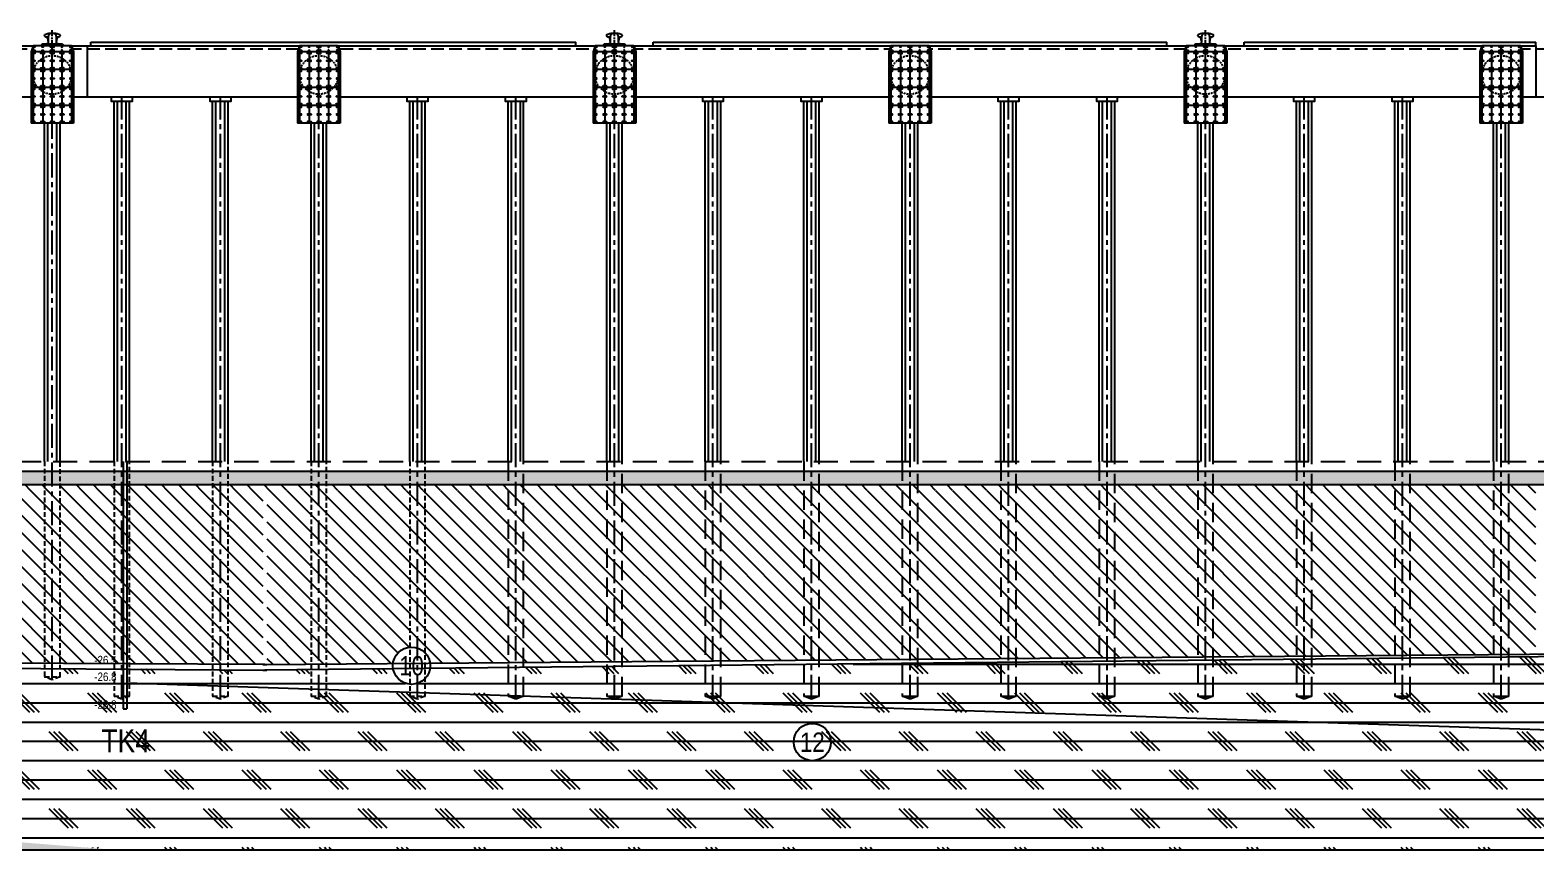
# Model space of a CAD drawing. Extents: x -687 to 870472, y -259 to 162728.
# Drawn here: x 822652 to 830447, y 133438 to 137680 of the extents above; entities that cross this region are included whole.
import ezdxf
from ezdxf.enums import TextEntityAlignment as Align

# ---------------------------------------------------------------- set-up
doc = ezdxf.new("R2010")
doc.units = 0
doc.header["$MEASUREMENT"] = 0
doc.linetypes.add('CENTER', pattern=[2, 1.25, -0.25, 0.25, -0.25])
doc.linetypes.add('HIDDEN', pattern=[0.375, 0.25, -0.125])
doc.layers.get('0').update_dxf_attribs({"color": 6, "linetype": 'CONTINUOUS'})
for name, color, linetype in [('Bulong', 21, 'CONTINUOUS'), ('Dia chat', 8, 'CONTINUOUS'), ('Go chan xe', 150, 'CONTINUOUS'), ('Hatch coc', 9, 'CONTINUOUS'), ('Hidden', 4, 'HIDDEN'), ('J', 7, 'CONTINUOUS'), ('Khuat', 4, 'HIDDEN'), ('Khuat 151', 151, 'HIDDEN'), ('Kich thuoc', 2, 'CONTINUOUS'), ('Net tim', 6, 'CONTINUOUS'), ('Net vang', 8, 'CONTINUOUS'), ('Text', 4, 'CONTINUOUS'), ('Tim', 8, 'CENTER')]:
    doc.layers.add(name, color=color, linetype=linetype)
doc.styles.add('Ten', font='')
doc.styles.get('Ten').set_extended_font_data('.VnArial NarrowH')
pattern_1 = [(0, (0, 0), (0, 100), []), (135, (50, -50), (-200, -200), [141.42136, -141.42136]), (135, (75, -50), (-200, -200), [141.42136, -141.42136]), (135, (100, -50), (-200, -200), [141.42136, -141.42136])]

# ---------------------------------------------------------------- blocks, each defined once
blk = doc.blocks.new('Md bich neo 200T')
at = {"layer": 'Net tim'}
blk.add_lwpolyline([(-52, 0), (-55, 5.5, -0.414214), (-49.5, 11), (49.5, 11, -0.414214), (55, 5.5), (52, 0)], format="xyb", close=True, dxfattribs=at)
for points in [[(-21.5, 24.6, 0.085878), (-24.4, 41.4, 0.317057), (-31, 46), (-32, 46, -0.869214), (-34.2, 61.7, -0.140625), (34.2, 61.7, -0.869214), (32, 46), (31, 46, 0.317057), (24.4, 41.4, 0.085878), (21.5, 24.6)], [(29.5, 11, -0.414214), (21.5, 19), (21.5, 45, 1), (-21.5, 45), (-21.5, 19, -0.414214), (-29.5, 11)]]:
    blk.add_lwpolyline(points, format="xyb", dxfattribs=at)
at = {"layer": 'Tim', "ltscale": 25}
blk.add_line((0, 0), (0, 81.8), dxfattribs=at)
blk = doc.blocks.new('bl1')
at = {"layer": 'Bulong'}
blk.add_ellipse((0, 0), major_axis=(25, 0), ratio=0.894427, dxfattribs=at)
at = {"layer": 'Tim', "ltscale": 2}
for p, q in [((-37, 0), (37, 0)), ((0, 37), (0, -37))]:
    blk.add_line(p, q, dxfattribs=at)
blk = doc.blocks.new('bl2')
at = {"layer": 'Bulong'}
blk.add_circle((0, 0), 25, dxfattribs=at)
at = {"layer": 'Tim', "ltscale": 2}
for p, q in [((-37, 0), (37, 0)), ((0, 37), (0, -37))]:
    blk.add_line(p, q, dxfattribs=at)
blk = doc.blocks.new('Md CSS1600')
blk.add_wipeout([(-100, 0), (-110, -30), (-110, -400), (110, -400), (110, -30), (100, 0)])
at = {"layer": 'Khuat 151', "ltscale": 40}
blk.add_circle((0, -150), 100, dxfattribs=at)
at = {"layer": 'Kich thuoc'}
for p, q in [((-100, 0), (-110, -30)), ((100, 0), (-100, 0)), ((100, 0), (110, -30)), ((-110, -30), (-110, -400)), ((110, -30), (110, -400)), ((110, -400), (-110, -400))]:
    blk.add_line(p, q, dxfattribs=at)
at = {"layer": 'Net vang'}
for p, q in [((-100, 0), (-100, -400)), ((0, -400), (0, 0)), ((100, 0), (100, -400)), ((110, -30), (-110, -30)), ((-50, -30), (-50, -400)), ((50, -30), (50, -400)), ((110, -122.5), (-110, -122.5)), ((110, -215), (-110, -215)), ((110, -307.5), (-110, -307.5))]:
    blk.add_line(p, q, dxfattribs=at)
at = {"layer": 'J', "yscale": 0.1000000000058208, "zscale": 0.1}
for name, p, xscale, rotation in [('bl1', (-105.7, -37.5), 0.1000000000058208, 90), ('bl1', (-105.7, -76.5), 0.1000000000058208, 90), ('bl1', (105.7, -37.5), -0.1000000000058208, 270), ('bl1', (105.7, -76.5), -0.1000000000058208, 270), ('bl1', (-105.7, -115.5), 0.1000000000058208, 90), ('bl1', (-105.7, -129.5), 0.1000000000058208, 90), ('bl2', (-92.5, -129.5), -0.099999999976717, 180), ('bl2', (-57.5, -129.5), -0.099999999976717, 180), ('bl2', (-42.5, -129.5), 0.099999999976717, 180), ('bl2', (-7.5, -129.5), -0.099999999976717, 180), ('bl2', (7.5, -129.5), 0.099999999976717, 180), ('bl2', (42.5, -129.5), -0.099999999976717, 180), ('bl2', (57.5, -129.5), 0.099999999976717, 180), ('bl2', (92.5, -129.5), -0.099999999976717, 180), ('bl1', (105.7, -115.5), -0.1000000000058208, 270), ('bl1', (105.7, -129.5), -0.1000000000058208, 270), ('bl1', (-105.7, -168.5), 0.1000000000058208, 90), ('bl1', (-105.7, -208), 0.1000000000058208, 90), ('bl1', (-105.7, -222), 0.1000000000058208, 90), ('bl2', (-92.5, -168.5), -0.099999999976717, 180), ('bl2', (-92.5, -222), -0.099999999976717, 180), ('bl2', (-57.5, -168.5), -0.099999999976717, 180), ('bl2', (-57.5, -222), -0.099999999976717, 180), ('bl2', (-42.5, -168.5), 0.099999999976717, 180), ('bl2', (-42.5, -222), 0.099999999976717, 180), ('bl2', (-7.5, -168.5), -0.099999999976717, 180), ('bl2', (-7.5, -222), -0.099999999976717, 180), ('bl2', (7.5, -168.5), 0.099999999976717, 180), ('bl2', (7.5, -222), 0.099999999976717, 180), ('bl2', (42.5, -168.5), -0.099999999976717, 180), ('bl2', (42.5, -222), -0.099999999976717, 180), ('bl2', (57.5, -168.5), 0.099999999976717, 180), ('bl2', (57.5, -222), 0.099999999976717, 180), ('bl2', (92.5, -168.5), -0.099999999976717, 180), ('bl2', (92.5, -222), -0.099999999976717, 180), ('bl1', (105.7, -168.5), -0.1000000000058208, 270), ('bl1', (105.7, -208), -0.1000000000058208, 270), ('bl1', (105.7, -222), -0.1000000000058208, 270), ('bl1', (-105.7, -261.5), 0.1000000000058208, 90), ('bl1', (-105.7, -300.5), 0.1000000000058208, 90), ('bl1', (-105.7, -314.5), 0.1000000000058208, 90), ('bl2', (-92.5, -314.5), -0.099999999976717, 180), ('bl2', (-57.5, -314.5), -0.099999999976717, 180), ('bl2', (-42.5, -314.5), 0.099999999976717, 180), ('bl2', (-7.5, -314.5), -0.099999999976717, 180), ('bl2', (7.5, -314.5), 0.099999999976717, 180), ('bl2', (42.5, -314.5), -0.099999999976717, 180), ('bl2', (57.5, -314.5), 0.099999999976717, 180), ('bl2', (92.5, -314.5), -0.099999999976717, 180), ('bl1', (105.7, -261.5), -0.1000000000058208, 270), ('bl1', (105.7, -300.5), -0.1000000000058208, 270), ('bl1', (105.7, -314.5), -0.1000000000058208, 270), ('bl1', (-105.7, -354), 0.1000000000058208, 90), ('bl1', (-105.7, -393), 0.1000000000058208, 90), ('bl2', (-92.5, -354), -0.099999999976717, 180), ('bl2', (-92.5, -393), -0.099999999976717, 180), ('bl2', (-57.5, -354), -0.099999999976717, 180), ('bl2', (-57.5, -393), -0.099999999976717, 180), ('bl2', (-42.5, -354), 0.099999999976717, 180), ('bl2', (-42.5, -393), 0.099999999976717, 180), ('bl2', (-7.5, -354), -0.099999999976717, 180), ('bl2', (-7.5, -393), -0.099999999976717, 180), ('bl2', (7.5, -354), 0.099999999976717, 180), ('bl2', (7.5, -393), 0.099999999976717, 180), ('bl2', (42.5, -354), -0.099999999976717, 180), ('bl2', (42.5, -393), -0.099999999976717, 180), ('bl2', (57.5, -354), 0.099999999976717, 180), ('bl2', (57.5, -393), 0.099999999976717, 180), ('bl2', (92.5, -354), -0.099999999976717, 180), ('bl2', (92.5, -393), -0.099999999976717, 180), ('bl1', (105.7, -354), -0.1000000000058208, 270), ('bl1', (105.7, -393), -0.1000000000058208, 270)]:
    blk.add_blockref(name, p, dxfattribs=dict(at, xscale=xscale, rotation=rotation))
for name, p, xscale in [('bl1', (-92.5, -4.5), 0.099999999976717), ('bl1', (-92.5, -24.2), 0.099999999976717), ('bl2', (-92.5, -37.5), 0.099999999976717), ('bl2', (-92.5, -76.5), 0.099999999976717), ('bl2', (-57.5, -37.5), 0.099999999976717), ('bl2', (-57.5, -76.5), 0.099999999976717), ('bl1', (-50, -4.5), 0.099999999976717), ('bl1', (-50, -24.2), 0.099999999976717), ('bl2', (-42.5, -37.5), -0.099999999976717), ('bl2', (-42.5, -76.5), -0.099999999976717), ('bl1', (-7.5, -4.5), 0.099999999976717), ('bl1', (-7.5, -24.2), 0.099999999976717), ('bl2', (-7.5, -37.5), 0.099999999976717), ('bl2', (-7.5, -76.5), 0.099999999976717), ('bl1', (7.5, -4.5), -0.099999999976717), ('bl1', (7.5, -24.2), -0.099999999976717), ('bl2', (7.5, -37.5), -0.099999999976717), ('bl2', (7.5, -76.5), -0.099999999976717), ('bl2', (42.5, -37.5), 0.099999999976717), ('bl2', (42.5, -76.5), 0.099999999976717), ('bl1', (50, -4.5), -0.099999999976717), ('bl1', (50, -24.2), -0.099999999976717), ('bl2', (57.5, -37.5), -0.099999999976717), ('bl2', (57.5, -76.5), -0.099999999976717), ('bl1', (92.5, -4.5), -0.099999999976717), ('bl1', (92.5, -24.2), -0.099999999976717), ('bl2', (92.5, -37.5), 0.099999999976717), ('bl2', (92.5, -76.5), 0.099999999976717), ('bl2', (-92.5, -115.5), 0.099999999976717), ('bl2', (-57.5, -115.5), 0.099999999976717), ('bl2', (-42.5, -115.5), -0.099999999976717), ('bl2', (-7.5, -115.5), 0.099999999976717), ('bl2', (7.5, -115.5), -0.099999999976717), ('bl2', (42.5, -115.5), 0.099999999976717), ('bl2', (57.5, -115.5), -0.099999999976717), ('bl2', (92.5, -115.5), 0.099999999976717), ('bl2', (-92.5, -208), 0.099999999976717), ('bl2', (-57.5, -208), 0.099999999976717), ('bl2', (-42.5, -208), -0.099999999976717), ('bl2', (-7.5, -208), 0.099999999976717), ('bl2', (7.5, -208), -0.099999999976717), ('bl2', (42.5, -208), 0.099999999976717), ('bl2', (57.5, -208), -0.099999999976717), ('bl2', (92.5, -208), 0.099999999976717), ('bl2', (-92.5, -261.5), 0.099999999976717), ('bl2', (-92.5, -300.5), 0.099999999976717), ('bl2', (-57.5, -261.5), 0.099999999976717), ('bl2', (-57.5, -300.5), 0.099999999976717), ('bl2', (-42.5, -261.5), -0.099999999976717), ('bl2', (-42.5, -300.5), -0.099999999976717), ('bl2', (-7.5, -261.5), 0.099999999976717), ('bl2', (-7.5, -300.5), 0.099999999976717), ('bl2', (7.5, -261.5), -0.099999999976717), ('bl2', (7.5, -300.5), -0.099999999976717), ('bl2', (42.5, -261.5), 0.099999999976717), ('bl2', (42.5, -300.5), 0.099999999976717), ('bl2', (57.5, -261.5), -0.099999999976717), ('bl2', (57.5, -300.5), -0.099999999976717), ('bl2', (92.5, -261.5), 0.099999999976717), ('bl2', (92.5, -300.5), 0.099999999976717)]:
    blk.add_blockref(name, p, dxfattribs=dict(at, xscale=xscale))
blk = doc.blocks.new('A$C7D2D1CBA')
for p, q in [((140, -1885), (140, -20)), ((220, -1885), (220, -20))]:
    blk.add_line(p, q)
blk.add_lwpolyline([(125, 0), (125, -20), (235, -20), (235, 0)])
at = {"linetype": 'HIDDEN', "ltscale": 100}
for points in [[(140, -1885), (140, -3000), (220, -3000), (220, -1885)], [(140, -3000), (220, -3000), (180, -3015), (140, -3000)]]:
    blk.add_lwpolyline(points, dxfattribs=at)
at = {"layer": 'Hatch coc'}
for p, q in [((157.3, -1885), (157.3, -20)), ((202.7, -1885), (202.7, -20))]:
    blk.add_line(p, q, dxfattribs=at)
at = {"layer": 'Tim', "ltscale": 100}
blk.add_line((180, -3015), (180, 0), dxfattribs=at)

msp = doc.modelspace()

# ---------------------------------------------------------------- hatches: boundary and pattern name
at = {"layer": 'Dia chat'}
h = msp.add_hatch(dxfattribs=at)
h.set_pattern_fill('GRAVEL', color=256, scale=250, style=0)
h.set_pattern_definition([(228.0128, (31394.768, 250), (-1999.99955804, -2250.0003354), [33.634, -3329.772]), (184.9697, (31372.268, 225), (3000.00026288, 249.99782675), [57.717, -5713.98125]), (132.5104, (31314.768, 220), (2499.9976796, -2750.00216847), [40.697, -4029.008]), (267.2737, (31217.268, 157.5), (249.99900443, 5000.00007374), [52.5595, -5203.3895]), (292.8337, (31214.768, 105), (-1250.00247636, 2999.99910294), [51.53875, -5102.34325]), (357.2737, (31234.768, 57.5), (-5000.00007374, 249.99900443), [52.5595, -5203.3895]), (37.6942, (31287.268, 55), (-3250.0018364, -2499.99760129), [69.50725, -6881.21225]), (72.2553, (31342.268, 97.5), (1750.00269068, 5499.99905781), [65.622, -6496.58025]), (121.4296, (31362.268, 160), (-2000.00205854, 3249.99875912), [52.7375, -5221.01825]), (175.2364, (31334.768, 205), (2750.0002366, -249.99788317), [60.208, -2950.19075]), (222.3974, (31274.768, 210), (-3000.00183777, -2749.9980205), [77.862, -7708.34375]), (138.8141, (31464.768, 155), (-1750.0007367, 1499.99932834), [26.57525, -2630.961]), (171.4692, (31444.768, 172.5), (3249.9995712, -500.00197751), [50.55925, -5005.37775]), (225, (31394.77, 180), (-3e-14, -250.000077), [35.35525, -318.198]), (203.1986, (31377.268, 210), (1249.9999327, 500.0003313), [19.0395, -1884.90375]), (291.8014, (31359.77, 202.5), (-249.9999776, 750.0000683), [26.92575, -1319.3655]), (30.9638, (31369.77, 177.5), (749.9995056, 500.0006209), [43.73225, -1414.00575]), (161.5651, (31407.27, 200), (500.000109, -249.999601), [31.62275, -758.94675]), (16.3895, (31214.768, 202.5), (2500.0005496, 749.99817745), [44.3, -4385.71125]), (70.3462, (31257.268, 215), (-999.99881184, -2750.0005339), [37.16525, -3679.352]), (293.1986, (31407.268, 250), (-500.0003313, 1249.9999327), [38.07875, -1865.8645]), (343.6105, (31422.268, 215), (-2500.0005496, 749.99817745), [44.3, -4385.71125]), (339.444, (31214.768, 47.5), (-1250.0004611, 499.9989991), [42.72, -2093.281]), (294.7751, (31254.768, 32.5), (-1249.9980473, 2750.00085546), [35.7945, -3543.66075]), (66.8014, (31409.768, 0), (500.0003313, 1249.9999327), [38.07875, -1865.8645]), (17.354, (31424.768, 35), (-3250.00050477, -999.99862556), [41.90775, -4148.856]), (69.444, (31287.268, 0), (-499.9989991, -1250.0004611), [21.36, -2114.641]), (101.3099, (31394.77, 0), (-249.999408, 1000.000188), [12.7475, -1262.00725]), (165.9638, (31392.27, 12.5), (750.0001365, -249.9995143), [51.53875, -979.2375]), (186.009, (31342.268, 25), (2499.99993773, 249.99982937), [47.7625, -4728.48075]), (303.6901, (31369.77, 155), (-250.0003336, 499.9998894), [36.0555, -865.33225]), (353.1572, (31389.768, 125), (4249.99984137, -500.00199948), [62.9485, -6231.89075]), (60.9454, (31452.268, 117.5), (-1000.0000068, -1750.00009614), [25.739, -2548.1685]), (90, (31464.77, 140), (-250, 250), [15, -235]), (120.2564, (31337.268, 32.5), (999.9987217, -1750.00061396), [34.731, -3438.38]), (48.0128, (31319.768, 62.5), (1999.99955804, 2250.0003354), [67.268, -3296.138]), (0, (31364.77, 112.5), (250, 250), [65, -185]), (325.3048, (31429.768, 112.5), (-2499.99856475, 1750.0021524), [39.5285, -3913.3185]), (254.0546, (31462.268, 90), (-249.9999723, -1000.0000317), [36.4005, -1783.627]), (207.646, (31452.268, 55), (-4749.9989518, -2500.00192829), [59.26625, -5867.3685]), (175.4261, (31399.768, 27.5), (-3250.00013958, 249.99870029), [62.69975, -6207.2685])])
h.paths.add_polyline_path([(827021.7, 135398.5), (820778.8, 135398.5), (820778.8, 135328.5), (827021.7, 135328.5)])
h = msp.add_hatch(dxfattribs=at)
h.set_pattern_fill('ANSI31', color=256, scale=500, angle=90, style=0)
h.paths.add_polyline_path([(827021.7, 135328.5), (820778.8, 135328.5), (820778.8, 135298.5), (827021.7, 135298.5)])
h = msp.add_hatch(dxfattribs=at)
h.set_pattern_fill('GRAVEL', color=256, scale=250, style=0)
h.set_pattern_definition([(228.0128, (37637.722, 250), (-1999.99955804, -2250.0003354), [33.634, -3329.772]), (184.9697, (37615.222, 225), (3000.00026288, 249.99782675), [57.717, -5713.98125]), (132.5104, (37557.722, 220), (2499.9976796, -2750.00216847), [40.697, -4029.008]), (267.2737, (37460.222, 157.5), (249.99900443, 5000.00007374), [52.5595, -5203.3895]), (292.8337, (37457.722, 105), (-1250.00247636, 2999.99910294), [51.53875, -5102.34325]), (357.2737, (37477.722, 57.5), (-5000.00007374, 249.99900443), [52.5595, -5203.3895]), (37.6942, (37530.222, 55), (-3250.0018364, -2499.99760129), [69.50725, -6881.21225]), (72.2553, (37585.222, 97.5), (1750.00269068, 5499.99905781), [65.622, -6496.58025]), (121.4296, (37605.222, 160), (-2000.00205854, 3249.99875912), [52.7375, -5221.01825]), (175.2364, (37577.722, 205), (2750.0002366, -249.99788317), [60.208, -2950.19075]), (222.3974, (37517.722, 210), (-3000.00183777, -2749.9980205), [77.862, -7708.34375]), (138.8141, (37707.722, 155), (-1750.0007367, 1499.99932834), [26.57525, -2630.961]), (171.4692, (37687.722, 172.5), (3249.9995712, -500.00197751), [50.55925, -5005.37775]), (225, (37637.72, 180), (-3e-14, -250.000077), [35.35525, -318.198]), (203.1986, (37620.222, 210), (1249.9999327, 500.0003313), [19.0395, -1884.90375]), (291.8014, (37602.72, 202.5), (-249.9999776, 750.0000683), [26.92575, -1319.3655]), (30.9638, (37612.72, 177.5), (749.9995056, 500.0006209), [43.73225, -1414.00575]), (161.5651, (37650.22, 200), (500.000109, -249.999601), [31.62275, -758.94675]), (16.3895, (37457.722, 202.5), (2500.0005496, 749.99817745), [44.3, -4385.71125]), (70.3462, (37500.222, 215), (-999.99881184, -2750.0005339), [37.16525, -3679.352]), (293.1986, (37650.222, 250), (-500.0003313, 1249.9999327), [38.07875, -1865.8645]), (343.6105, (37665.222, 215), (-2500.0005496, 749.99817745), [44.3, -4385.71125]), (339.444, (37457.722, 47.5), (-1250.0004611, 499.9989991), [42.72, -2093.281]), (294.7751, (37497.722, 32.5), (-1249.9980473, 2750.00085546), [35.7945, -3543.66075]), (66.8014, (37652.722, 0), (500.0003313, 1249.9999327), [38.07875, -1865.8645]), (17.354, (37667.722, 35), (-3250.00050477, -999.99862556), [41.90775, -4148.856]), (69.444, (37530.222, 0), (-499.9989991, -1250.0004611), [21.36, -2114.641]), (101.3099, (37637.72, 0), (-249.999408, 1000.000188), [12.7475, -1262.00725]), (165.9638, (37635.22, 12.5), (750.0001365, -249.9995143), [51.53875, -979.2375]), (186.009, (37585.222, 25), (2499.99993773, 249.99982937), [47.7625, -4728.48075]), (303.6901, (37612.72, 155), (-250.0003336, 499.9998894), [36.0555, -865.33225]), (353.1572, (37632.722, 125), (4249.99984137, -500.00199948), [62.9485, -6231.89075]), (60.9454, (37695.222, 117.5), (-1000.0000068, -1750.00009614), [25.739, -2548.1685]), (90, (37707.72, 140), (-250, 250), [15, -235]), (120.2564, (37580.222, 32.5), (999.9987217, -1750.00061396), [34.731, -3438.38]), (48.0128, (37562.722, 62.5), (1999.99955804, 2250.0003354), [67.268, -3296.138]), (0, (37607.72, 112.5), (250, 250), [65, -185]), (325.3048, (37672.722, 112.5), (-2499.99856475, 1750.0021524), [39.5285, -3913.3185]), (254.0546, (37705.222, 90), (-249.9999723, -1000.0000317), [36.4005, -1783.627]), (207.646, (37695.222, 55), (-4749.9989518, -2500.00192829), [59.26625, -5867.3685]), (175.4261, (37642.722, 27.5), (-3250.00013958, 249.99870029), [62.69975, -6207.2685])])
h.paths.add_polyline_path([(833264.7, 135398.5), (827021.7, 135398.5), (827021.7, 135328.5), (833264.7, 135328.5)])
h = msp.add_hatch(dxfattribs=at)
h.set_pattern_fill('ANSI31', color=256, scale=500, angle=90, style=0)
h.paths.add_polyline_path([(833264.7, 135328.5), (827021.7, 135328.5), (827021.7, 135298.5), (833264.7, 135298.5)])
h = msp.add_hatch(dxfattribs=at)
h.set_pattern_fill('ANSI31', color=256, scale=500, angle=90, style=0)
h.paths.add_polyline_path([(823857, 135298.5), (817149.4, 135298.5), (817149.4, 134430.6), (823857, 134398.5)])
h.paths.add_polyline_path([(823697, 134386.5), (823834.4, 134386.5), (823834.4, 134453.9), (823697, 134453.9)], flags=9)
h = msp.add_hatch(dxfattribs=at)
h.set_pattern_fill('ANSI31', color=256, scale=500, angle=90, style=0)
h.paths.add_polyline_path([(830447, 135298.5), (823877, 135298.5), (823877, 134398.6), (824531, 134403.8, -0.873082), (824722.3, 134405.3), (830447, 134451.1)])
h = msp.add_hatch(dxfattribs=at)
h.set_pattern_fill('CORK', color=256, scale=800, style=0)
h.set_pattern_definition(pattern_1)
h.paths.add_polyline_path([(835929, 134493.8), (824722.2, 134377.4, -0.853554), (824531.6, 134375.4), (823867, 134368.5), (823153, 134373.6), (823153, 134168.5), (823143, 134168.5), (823143, 133438.5), (835939, 133438.5), (835939, 133878.5), (835929, 133878.5)])
h.paths.add_polyline_path([(833572.8, 134015.4, -1), (833379.7, 134015.4, -1)], flags=16)
h.paths.add_polyline_path([(833387.5, 133940.1), (833565.1, 133940.1), (833565.1, 134090.7), (833387.5, 134090.7)], flags=24)
h.paths.add_polyline_path([(822990.7, 133912.5), (823302.8, 133912.5), (823302.8, 134092.5), (822990.7, 134092.5)], flags=9)
h.paths.add_polyline_path([(835792.4, 133655.9), (836104.8, 133655.9), (836104.8, 133836.6), (835792.4, 133836.6)], flags=9)
h = msp.add_hatch(dxfattribs=at)
h.set_pattern_fill('CORK', color=256, scale=800, style=0)
h.set_pattern_definition(pattern_1)
h.paths.add_polyline_path([(813973.6, 134176.4), (813908.1, 134169.6), (823095.5, 133438.5), (823148.4, 133438.5), (823148.4, 134373.7), (815851.5, 134426), (815766.2, 134413.5), (815681, 134401), (815595.7, 134388.6), (815510.4, 134376.2), (815425.2, 134363.8), (815339.9, 134351.5), (815254.6, 134339.3), (815169.3, 134327.2), (815084, 134315.2), (814998.7, 134303.4), (814913.4, 134291.7), (814828, 134280.1), (814742.7, 134268.7), (814657.3, 134257.6), (814571.9, 134246.6), (814486.5, 134235.8), (814401.1, 134225.2), (814315.7, 134214.9), (814230.2, 134204.9), (814144.7, 134195.1), (814059.2, 134185.6)])
h = msp.add_hatch(dxfattribs=at)
h.set_pattern_fill('CORK', color=256, scale=800, style=0)
h.set_pattern_definition(pattern_1)
h.paths.add_polyline_path([(815555.8, 134038.5), (789564, 134038.5), (789564, 133438.5), (823095.5, 133438.5)])
h.paths.add_polyline_path([(812754.1, 133863.5, -1), (812561, 133863.5, -1)], flags=16)
h.paths.add_polyline_path([(812568.7, 133788.2), (812746.3, 133788.2), (812746.3, 133938.9), (812568.7, 133938.9)], flags=24)
h.paths.add_polyline_path([(810114.8, 133824.8), (810427.2, 133824.8), (810427.2, 134005.5), (810114.8, 134005.5)], flags=24)

# ---------------------------------------------------------------- linework, layer by layer
for p, q in [((815447, 137598.5), (822947, 137598.5)), ((822947, 137598.5), (830447, 137598.5)), ((822947, 137598.5), (822947, 137333.5)), ((830447, 137598.5), (830447, 137333.5)), ((822947, 137333.5), (800447, 137333.5)), ((830447, 137333.5), (822947, 137333.5)), ((823087, 135448.5), (823087, 137313.5)), ((823167, 135448.5), (823167, 137313.5)), ((823597, 135448.5), (823597, 137313.5)), ((823677, 135448.5), (823677, 137313.5)), ((824107, 135448.5), (824107, 137313.5)), ((824187, 135448.5), (824187, 137313.5)), ((824617, 135448.5), (824617, 137313.5)), ((824697, 135448.5), (824697, 137313.5)), ((825127, 135448.5), (825127, 137313.5)), ((825207, 135448.5), (825207, 137313.5)), ((825637, 135448.5), (825637, 137313.5)), ((825717, 135448.5), (825717, 137313.5)), ((826147, 135448.5), (826147, 137313.5)), ((826227, 135448.5), (826227, 137313.5)), ((826657, 135448.5), (826657, 137313.5)), ((826737, 135448.5), (826737, 137313.5)), ((827167, 135448.5), (827167, 137313.5)), ((827247, 135448.5), (827247, 137313.5)), ((827677, 135448.5), (827677, 137313.5)), ((827757, 135448.5), (827757, 137313.5)), ((828187, 135448.5), (828187, 137313.5)), ((828267, 135448.5), (828267, 137313.5)), ((828697, 135448.5), (828697, 137313.5)), ((828777, 135448.5), (828777, 137313.5)), ((829207, 135448.5), (829207, 137313.5)), ((829287, 135448.5), (829287, 137313.5)), ((829717, 135448.5), (829717, 137313.5)), ((829797, 135448.5), (829797, 137313.5)), ((830227, 135448.5), (830227, 137313.5)), ((830307, 135448.5), (830307, 137313.5)), ((837947, 137333.5), (830447, 137333.5))]:
    msp.add_line(p, q)
for points in [[(823072, 137333.5), (823072, 137313.5), (823182, 137313.5), (823182, 137333.5)], [(823582, 137333.5), (823582, 137313.5), (823692, 137313.5), (823692, 137333.5)], [(824092, 137333.5), (824092, 137313.5), (824202, 137313.5), (824202, 137333.5)], [(824602, 137333.5), (824602, 137313.5), (824712, 137313.5), (824712, 137333.5)], [(825112, 137333.5), (825112, 137313.5), (825222, 137313.5), (825222, 137333.5)], [(825622, 137333.5), (825622, 137313.5), (825732, 137313.5), (825732, 137333.5)], [(826132, 137333.5), (826132, 137313.5), (826242, 137313.5), (826242, 137333.5)], [(826642, 137333.5), (826642, 137313.5), (826752, 137313.5), (826752, 137333.5)], [(827152, 137333.5), (827152, 137313.5), (827262, 137313.5), (827262, 137333.5)], [(827662, 137333.5), (827662, 137313.5), (827772, 137313.5), (827772, 137333.5)], [(828172, 137333.5), (828172, 137313.5), (828282, 137313.5), (828282, 137333.5)], [(828682, 137333.5), (828682, 137313.5), (828792, 137313.5), (828792, 137333.5)], [(829192, 137333.5), (829192, 137313.5), (829302, 137313.5), (829302, 137333.5)], [(829702, 137333.5), (829702, 137313.5), (829812, 137313.5), (829812, 137333.5)], [(830212, 137333.5), (830212, 137313.5), (830322, 137313.5), (830322, 137333.5)]]:
    msp.add_lwpolyline(points)
at = {"linetype": 'HIDDEN', "ltscale": 100}
for points in [[(823087, 135448.5), (823087, 134233.5), (823167, 134233.5), (823167, 135448.5)], [(823597, 135448.5), (823597, 134233.5), (823677, 134233.5), (823677, 135448.5)], [(824107, 135448.5), (824107, 134233.5), (824187, 134233.5), (824187, 135448.5)], [(824617, 135448.5), (824617, 134233.5), (824697, 134233.5), (824697, 135448.5)], [(823087, 134233.5), (823167, 134233.5), (823127, 134218.5), (823087, 134233.5)], [(823597, 134233.5), (823677, 134233.5), (823637, 134218.5), (823597, 134233.5)], [(824107, 134233.5), (824187, 134233.5), (824147, 134218.5), (824107, 134233.5)], [(824617, 134233.5), (824697, 134233.5), (824657, 134218.5), (824617, 134233.5)]]:
    msp.add_lwpolyline(points, dxfattribs=at)
at = {"linetype": 'HIDDEN', "ltscale": 400}
for points in [[(825127, 135448.5), (825127, 134233.5), (825207, 134233.5), (825207, 135448.5)], [(825637, 135448.5), (825637, 134233.5), (825717, 134233.5), (825717, 135448.5)], [(826147, 135448.5), (826147, 134233.5), (826227, 134233.5), (826227, 135448.5)], [(826657, 135448.5), (826657, 134233.5), (826737, 134233.5), (826737, 135448.5)], [(827167, 135448.5), (827167, 134233.5), (827247, 134233.5), (827247, 135448.5)], [(827677, 135448.5), (827677, 134233.5), (827757, 134233.5), (827757, 135448.5)], [(828187, 135448.5), (828187, 134233.5), (828267, 134233.5), (828267, 135448.5)], [(828697, 135448.5), (828697, 134233.5), (828777, 134233.5), (828777, 135448.5)], [(829207, 135448.5), (829207, 134233.5), (829287, 134233.5), (829287, 135448.5)], [(829717, 135448.5), (829717, 134233.5), (829797, 134233.5), (829797, 135448.5)], [(830227, 135448.5), (830227, 134233.5), (830307, 134233.5), (830307, 135448.5)], [(825127, 134233.5), (825207, 134233.5), (825167, 134218.5), (825127, 134233.5)], [(825637, 134233.5), (825717, 134233.5), (825677, 134218.5), (825637, 134233.5)], [(826147, 134233.5), (826227, 134233.5), (826187, 134218.5), (826147, 134233.5)], [(826657, 134233.5), (826737, 134233.5), (826697, 134218.5), (826657, 134233.5)], [(827167, 134233.5), (827247, 134233.5), (827207, 134218.5), (827167, 134233.5)], [(827677, 134233.5), (827757, 134233.5), (827717, 134218.5), (827677, 134233.5)], [(828187, 134233.5), (828267, 134233.5), (828227, 134218.5), (828187, 134233.5)], [(828697, 134233.5), (828777, 134233.5), (828737, 134218.5), (828697, 134233.5)], [(829207, 134233.5), (829287, 134233.5), (829247, 134218.5), (829207, 134233.5)], [(829717, 134233.5), (829797, 134233.5), (829757, 134218.5), (829717, 134233.5)], [(830227, 134233.5), (830307, 134233.5), (830267, 134218.5), (830227, 134233.5)]]:
    msp.add_lwpolyline(points, dxfattribs=at)
at = {"layer": 'Dia chat'}
for p, q in [((792937.8, 135328.5), (864947, 135328.5)), ((792954, 135398.5), (865157.6, 135398.5)), ((823867, 134398.5), (836377, 134498.5)), ((836377, 134498.5), (823867, 134368.5)), ((823867, 134398.5), (811327, 134458.5)), ((811327, 134458.5), (823867, 134368.5)), ((835929, 133878.5), (823153, 134300.9)), ((789564, 133438.5), (869070.8, 133438.5))]:
    msp.add_line(p, q, dxfattribs=at)
for centre in [(824626.7, 134391.5), (826701.3, 133996.5)]:
    msp.add_circle(centre, 96.5, dxfattribs=at)
at = {"layer": 'Go chan xe'}
for p, q in [((822967, 137618.5), (824482, 137618.5)), ((822967, 137598.5), (822967, 137618.5)), ((824482, 137618.5), (825477, 137618.5)), ((825477, 137598.5), (825477, 137618.5)), ((825877, 137618.5), (827017, 137618.5)), ((825877, 137598.5), (825877, 137618.5)), ((827017, 137618.5), (828537, 137618.5)), ((828537, 137598.5), (828537, 137618.5)), ((828937, 137618.5), (829567, 137618.5)), ((828937, 137598.5), (828937, 137618.5)), ((829567, 137618.5), (830447, 137618.5)), ((830447, 137598.5), (830447, 137618.5))]:
    msp.add_line(p, q, dxfattribs=at)
at = {"layer": 'Hatch coc'}
for p, q in [((823104.3, 135448.5), (823104.3, 137313.5)), ((823149.8, 135448.5), (823149.8, 137313.5)), ((823614.3, 135448.5), (823614.3, 137313.5)), ((823659.8, 135448.5), (823659.8, 137313.5)), ((824124.3, 135448.5), (824124.3, 137313.5)), ((824169.8, 135448.5), (824169.8, 137313.5)), ((824634.3, 135448.5), (824634.3, 137313.5)), ((824679.8, 135448.5), (824679.8, 137313.5)), ((825144.3, 135448.5), (825144.3, 137313.5)), ((825189.8, 135448.5), (825189.8, 137313.5)), ((825654.3, 135448.5), (825654.3, 137313.5)), ((825699.8, 135448.5), (825699.8, 137313.5)), ((826164.3, 135448.5), (826164.3, 137313.5)), ((826209.8, 135448.5), (826209.8, 137313.5)), ((826674.3, 135448.5), (826674.3, 137313.5)), ((826719.8, 135448.5), (826719.8, 137313.5)), ((827184.3, 135448.5), (827184.3, 137313.5)), ((827229.8, 135448.5), (827229.8, 137313.5)), ((827694.3, 135448.5), (827694.3, 137313.5)), ((827739.8, 135448.5), (827739.8, 137313.5)), ((828204.3, 135448.5), (828204.3, 137313.5)), ((828249.8, 135448.5), (828249.8, 137313.5)), ((828714.3, 135448.5), (828714.3, 137313.5)), ((828759.8, 135448.5), (828759.8, 137313.5)), ((829224.3, 135448.5), (829224.3, 137313.5)), ((829269.8, 135448.5), (829269.8, 137313.5)), ((829734.3, 135448.5), (829734.3, 137313.5)), ((829779.8, 135448.5), (829779.8, 137313.5)), ((830244.3, 135448.5), (830244.3, 137313.5)), ((830289.8, 135448.5), (830289.8, 137313.5))]:
    msp.add_line(p, q, dxfattribs=at)
at = {"layer": 'Hidden', "color": 8, "ltscale": 500}
msp.add_line((792958.9, 135448.5), (865246.9, 135448.5), dxfattribs=at)
at = {"layer": 'Khuat 151', "ltscale": 250}
for p in [(792947, 137583.5), (792947, 137583.5), (792950.1, 137583.5)]:
    msp.add_line(p, (867947, 137583.5), dxfattribs=at)
at = {"layer": 'Kich thuoc'}
for p, q in [((823133, 135448.5), (823133, 134168.5)), ((823153, 135448.5), (823153, 134168.5)), ((823857, 134398.5), (823877, 134398.5)), ((823857, 134368.5), (823877, 134368.5)), ((823133, 134168.5), (823153, 134168.5))]:
    msp.add_line(p, q, dxfattribs=at)
at = {"layer": 'Tim', "ltscale": 100}
for p, q in [((823127, 134218.5), (823127, 137333.5)), ((823637, 134218.5), (823637, 137333.5)), ((824147, 134218.5), (824147, 137333.5)), ((824657, 134218.5), (824657, 137333.5)), ((825167, 134218.5), (825167, 137333.5)), ((825677, 134218.5), (825677, 137333.5)), ((826187, 134218.5), (826187, 137333.5)), ((826697, 134218.5), (826697, 137333.5)), ((827207, 134218.5), (827207, 137333.5)), ((827717, 134218.5), (827717, 137333.5)), ((828227, 134218.5), (828227, 137333.5)), ((828737, 134218.5), (828737, 137333.5)), ((829247, 134218.5), (829247, 137333.5)), ((829757, 134218.5), (829757, 137333.5)), ((830267, 134218.5), (830267, 137333.5))]:
    msp.add_line(p, q, dxfattribs=at)

# ---------------------------------------------------------------- block references
msp.add_blockref('A$C7D2D1CBA', (822587, 137333.5))
at = {"layer": 'Net tim'}
for p in [(822767, 137598.5), (825677, 137598.5), (828737, 137598.5)]:
    msp.add_blockref('Md bich neo 200T', p, dxfattribs=at)

# ---------------------------------------------------------------- texts
at = {"layer": 'Text', "style": 'Ten'}
for s, p in [('-26.5', (822984.2, 134398.5)), ('-26.8', (822984.4, 134312.1)), ('-28.8', (822984.4, 134168.5))]:
    msp.add_text(s, height=44, dxfattribs=at).set_placement(p)
for s, p in [('10', (824626.7, 134391.5)), ('12', (826701.3, 133996.5))]:
    msp.add_text(s, height=100, dxfattribs=at).set_placement(p, align=Align.MIDDLE)
msp.add_text('TK4', height=120, dxfattribs=at).set_placement((823146.7, 133942.5), align=Align.CENTER)

# ---------------------------------------------------------------- next in the draw order: block references
at = {"layer": 'Khuat'}
for p in [(822767, 137598.5), (824147, 137598.5), (825677, 137598.5), (827207, 137598.5), (828737, 137598.5), (830267, 137598.5)]:
    msp.add_blockref('Md CSS1600', p, dxfattribs=at)

doc.saveas('drawing.dxf')
